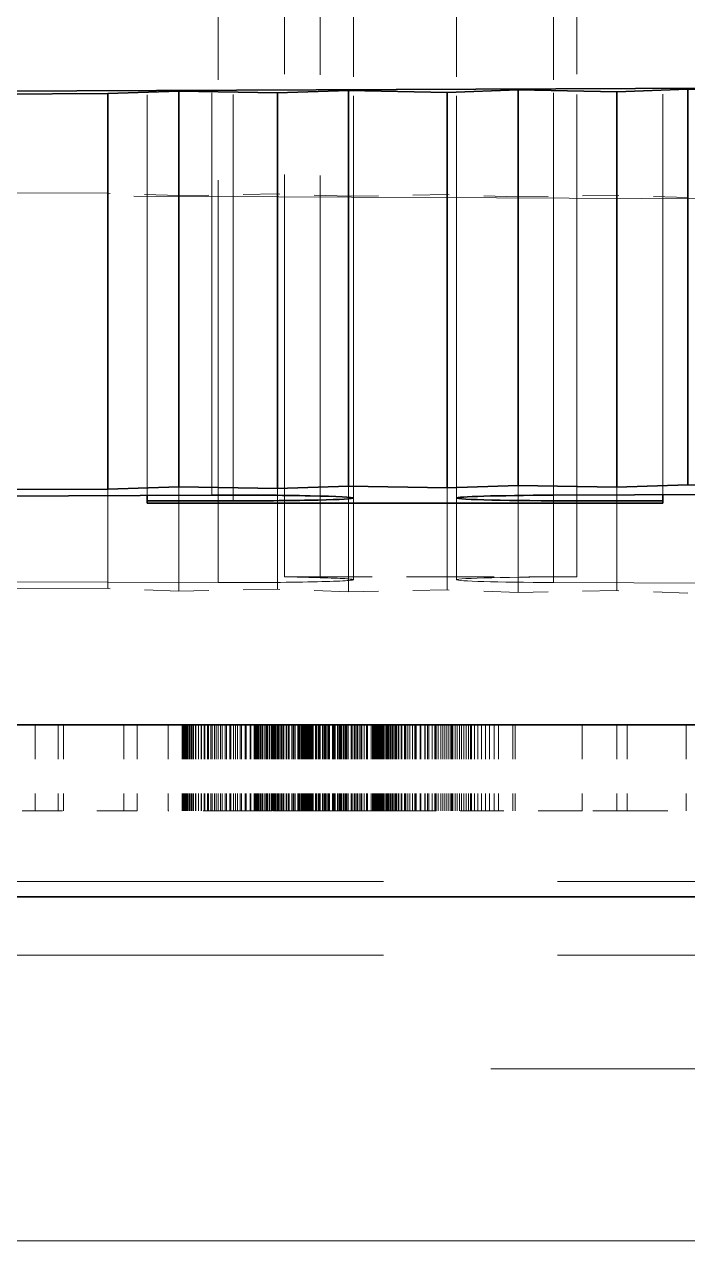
# Model space of a CAD drawing. Extents: x 23 to 587, y 4 to 413.
# Drawn here: x 101.317 to 103.247, y 247.85 to 251.387 of the extents above; entities that cross this region are included whole.
import ezdxf

# ---------------------------------------------------------------- set-up
doc = ezdxf.new("R2010")
doc.units = 0
doc.linetypes.add('DASHED', pattern=[15, 12, -3])
doc.layers.get('0').update_dxf_attribs({"lineweight": 13})

# ---------------------------------------------------------------- blocks, each defined once
blk = doc.blocks.new('BLOCK6915')
at = {"color": 7, "linetype": 'DASHED', "lineweight": 13, "ltscale": 0.19416}
blk.add_line((24, 71.8341), (24, 79.6005), dxfattribs=at)
at = {"color": 7, "linetype": 'DASHED', "lineweight": 13, "ltscale": 0.194945}
for p, q in [((24.3768, 71.8357), (24.3768, 79.6335)), ((25.2, 71.8193), (25.2, 79.6171)), ((25.8, 71.8193), (25.8, 79.6171)), ((26.3634, 71.8356), (26.3634, 79.6334)), ((24.8, 71.3606), (24.8, 79.1584)), ((26.5, 71.3606), (26.5, 79.1584)), ((24.414, 71.3275), (24.414, 79.1253)), ((25.0069, 71.3555), (25.0069, 79.1533)), ((25.2, 71.344), (25.2, 79.1418)), ((25.8, 71.344), (25.8, 79.1418)), ((26.3634, 71.3277), (26.3634, 79.1255))]:
    blk.add_line(p, q, dxfattribs=at)
at = {"color": 7, "linetype": 'DASHED', "lineweight": 13, "ltscale": 0.194113}
blk.add_line((24.5, 71.8359), (24.5, 79.6005), dxfattribs=at)
at = {"color": 7, "linetype": 'DASHED', "lineweight": 13, "ltscale": 0.194105}
blk.add_line((26.5, 71.8363), (26.5, 79.6005), dxfattribs=at)
at = {"color": 7, "linetype": 'DASHED', "lineweight": 13, "ltscale": 0.194046}
blk.add_line((27, 71.8386), (27, 79.6005), dxfattribs=at)
at = {"color": 7, "lineweight": 35, "ltscale": 0.464706}
blk.add_line((10.7635, 74.1305), (29.3516, 74.2118), dxfattribs=at)
at = {"color": 7, "lineweight": 35, "ltscale": 0.256812}
for p, q in [((23.7724, 74.1707), (13.5, 74.1305)), ((13.5, 71.8312), (23.7724, 71.8714))]:
    blk.add_line(p, q, dxfattribs=at)
at = {"color": 7, "lineweight": 35, "ltscale": 0.010311}
for p, q in [((23.7724, 74.1707), (24.1846, 74.1844)), ((24.7592, 74.1746), (25.1714, 74.1882)), ((25.7459, 74.1784), (26.1581, 74.1921)), ((26.7326, 74.1823), (27.1449, 74.1959)), ((23.7724, 71.8714), (24.1846, 71.885)), ((24.7592, 71.8752), (25.1714, 71.8889)), ((25.7459, 71.8791), (26.1581, 71.8927)), ((26.7326, 71.8829), (27.1449, 71.8966))]:
    blk.add_line(p, q, dxfattribs=at)
at = {"color": 7, "lineweight": 35, "ltscale": 0.057484}
for p, q in [((23.7724, 71.8714), (23.7724, 74.1707)), ((24.1846, 71.885), (24.1846, 74.1844)), ((24.7592, 71.8752), (24.7592, 74.1746)), ((25.1714, 71.8889), (25.1714, 74.1882)), ((25.7459, 71.8791), (25.7459, 74.1784)), ((26.1581, 71.8927), (26.1581, 74.1921)), ((26.7326, 71.8829), (26.7326, 74.1823)), ((27.1449, 71.8966), (27.1449, 74.1959))]:
    blk.add_line(p, q, dxfattribs=at)
at = {"color": 7, "lineweight": 35, "ltscale": 0.014365}
for p, q in [((24.1846, 74.1844), (24.7592, 74.1746)), ((25.1714, 74.1882), (25.7459, 74.1784)), ((26.1581, 74.1921), (26.7326, 74.1823)), ((27.1449, 74.1959), (27.7194, 74.1861)), ((24.1846, 71.885), (24.7592, 71.8752)), ((25.1714, 71.8889), (25.7459, 71.8791)), ((26.1581, 71.8927), (26.7326, 71.8829)), ((27.1449, 71.8966), (27.7194, 71.8868))]:
    blk.add_line(p, q, dxfattribs=at)
at = {"color": 7, "linetype": 'DASHED', "lineweight": 13, "ltscale": 0.46999}
blk.add_line((29.563, 73.5494), (10.7636, 73.6315), dxfattribs=at)
at = {"color": 7, "linetype": 'DASHED', "lineweight": 13, "ltscale": 0.256812}
for p, q in [((13.5, 73.6315), (23.7724, 73.5913)), ((23.7724, 71.292), (13.5, 71.3321))]:
    blk.add_line(p, q, dxfattribs=at)
at = {"color": 7, "linetype": 'DASHED', "lineweight": 13, "ltscale": 0.010311}
for p, q in [((24.1846, 73.5777), (23.7724, 73.5913)), ((25.1714, 73.5738), (24.7592, 73.5874)), ((26.1581, 73.5699), (25.7459, 73.5836)), ((27.1449, 73.5661), (26.7326, 73.5797)), ((24.1846, 71.2783), (23.7724, 71.292)), ((25.1714, 71.2744), (24.7592, 71.2881)), ((26.1581, 71.2706), (25.7459, 71.2842)), ((27.1449, 71.2667), (26.7326, 71.2804))]:
    blk.add_line(p, q, dxfattribs=at)
at = {"color": 7, "linetype": 'DASHED', "lineweight": 13, "ltscale": 0.057484}
for p, q in [((23.7724, 71.292), (23.7724, 73.5913)), ((24.1846, 71.2783), (24.1846, 73.5777)), ((24.7592, 71.2881), (24.7592, 73.5874)), ((25.1714, 71.2744), (25.1714, 73.5738)), ((25.7459, 71.2842), (25.7459, 73.5836)), ((26.1581, 71.2706), (26.1581, 73.5699)), ((26.7326, 71.2804), (26.7326, 73.5797))]:
    blk.add_line(p, q, dxfattribs=at)
at = {"color": 7, "linetype": 'DASHED', "lineweight": 13, "ltscale": 0.014365}
for p, q in [((24.7592, 73.5874), (24.1846, 73.5777)), ((25.7459, 73.5836), (25.1714, 73.5738)), ((26.7326, 73.5797), (26.1581, 73.5699)), ((24.7592, 71.2881), (24.1846, 71.2783)), ((25.7459, 71.2842), (25.1714, 71.2744)), ((26.7326, 71.2804), (26.1581, 71.2706))]:
    blk.add_line(p, q, dxfattribs=at)
at = {"color": 7, "lineweight": 35, "ltscale": 0.278094}
blk.add_line((24.3768, 71.8357), (13.2532, 71.7884), dxfattribs=at)
at = {"color": 7, "lineweight": 35, "ltscale": 0.000785252}
blk.add_line((24, 71.8027), (24, 71.8341), dxfattribs=at)
at = {"color": 7, "lineweight": 35, "ltscale": 0.000356486}
for p, q in [((24, 71.7884), (24, 71.8027)), ((27, 71.8027), (27, 71.7884))]:
    blk.add_line(p, q, dxfattribs=at)
at = {"color": 7, "lineweight": 35, "ltscale": 0.0125}
for p, q in [((24, 71.8027), (24.5, 71.8027)), ((26.5, 71.8027), (27, 71.8027))]:
    blk.add_line(p, q, dxfattribs=at)
at = {"color": 7, "lineweight": 13, "ltscale": 0.000831779}
blk.add_line((24.5, 71.8027), (24.5, 71.8359), dxfattribs=at)
at = {"color": 7, "lineweight": 35, "ltscale": 0.135917}
blk.add_line((31.8, 71.8613), (26.3634, 71.8356), dxfattribs=at)
at = {"color": 7, "lineweight": 13, "ltscale": 0.000839928}
blk.add_line((26.5, 71.8027), (26.5, 71.8363), dxfattribs=at)
at = {"color": 7, "lineweight": 35, "ltscale": 0.000899038}
blk.add_line((27, 71.8027), (27, 71.8386), dxfattribs=at)
at = {"color": 7, "lineweight": 35, "ltscale": 0.075}
blk.add_line((27, 71.7884), (24, 71.7884), dxfattribs=at)
at = {"color": 7, "linetype": 'DASHED', "lineweight": 13, "ltscale": 0.281668}
blk.add_line((13.1474, 71.3606), (24.414, 71.3275), dxfattribs=at)
at = {"color": 7, "linetype": 'DASHED', "lineweight": 13, "ltscale": 0.005174}
blk.add_line((25.0069, 71.3555), (24.8, 71.3606), dxfattribs=at)
at = {"color": 7, "linetype": 'DASHED', "lineweight": 13, "ltscale": 0.0425}
blk.add_line((24.8, 71.3606), (26.5, 71.3606), dxfattribs=at)
at = {"color": 7, "linetype": 'DASHED', "lineweight": 13, "ltscale": 0.340919}
blk.add_line((40, 71.2632), (26.3634, 71.3277), dxfattribs=at)
at = {"color": 7, "lineweight": 35}
for p, q in [((63, 70.5), (17, 70.5)), ((68, 69.5), (-68, 69.5)), ((63, 69.5), (17, 69.5))]:
    blk.add_line(p, q, dxfattribs=at)
at = {"color": 7, "linetype": 'DASHED', "lineweight": 13, "ltscale": 0.0125}
for p, q in [((23.3482, 70.5), (23.3482, 70)), ((23.482, 70.5), (23.482, 70)), ((23.5132, 70.5), (23.5132, 70)), ((23.8654, 70.5), (23.8654, 70)), ((23.9416, 70.5), (23.9416, 70)), ((24.1231, 70.5), (24.1231, 70)), ((24.2051, 70.5), (24.2051, 70)), ((24.2057, 70.5), (24.2057, 70)), ((24.2057, 70.5), (24.2057, 70)), ((24.2075, 70.5), (24.2075, 70)), ((24.2077, 70.5), (24.2077, 70)), ((24.2106, 70.5), (24.2106, 70)), ((24.211, 70.5), (24.211, 70)), ((24.2149, 70.5), (24.2149, 70)), ((24.2155, 70.5), (24.2155, 70)), ((24.2204, 70.5), (24.2204, 70)), ((24.2214, 70.5), (24.2214, 70)), ((24.2272, 70.5), (24.2272, 70)), ((24.2287, 70.5), (24.2287, 70)), ((24.2352, 70.5), (24.2352, 70)), ((24.2372, 70.5), (24.2372, 70)), ((24.2444, 70.5), (24.2444, 70)), ((24.247, 70.5), (24.247, 70)), ((24.2548, 70.5), (24.2548, 70)), ((24.2581, 70.5), (24.2581, 70)), ((24.2665, 70.5), (24.2665, 70)), ((24.2706, 70.5), (24.2706, 70)), ((24.2821, 70.5), (24.2821, 70)), ((24.2843, 70.5), (24.2843, 70)), ((24.299, 70.5), (24.299, 70)), ((24.2991, 70.5), (24.2991, 70)), ((24.3152, 70.5), (24.3152, 70)), ((24.3173, 70.5), (24.3173, 70)), ((24.3326, 70.5), (24.3326, 70)), ((24.3367, 70.5), (24.3367, 70)), ((24.351, 70.5), (24.351, 70)), ((24.3575, 70.5), (24.3575, 70)), ((24.3707, 70.5), (24.3707, 70)), ((24.3796, 70.5), (24.3796, 70)), ((24.3916, 70.5), (24.3916, 70)), ((24.4029, 70.5), (24.4029, 70)), ((24.4137, 70.5), (24.4137, 70)), ((24.4276, 70.5), (24.4276, 70)), ((24.437, 70.5), (24.437, 70)), ((24.4535, 70.5), (24.4535, 70)), ((24.4615, 70.5), (24.4615, 70)), ((24.4807, 70.5), (24.4807, 70)), ((24.4872, 70.5), (24.4872, 70)), ((24.5024, 70.5), (24.5024, 70)), ((24.5138, 70.5), (24.5138, 70)), ((24.5256, 70.5), (24.5256, 70)), ((24.5269, 70.5), (24.5269, 70)), ((24.5414, 70.5), (24.5414, 70)), ((24.5503, 70.5), (24.5503, 70)), ((24.57, 70.5), (24.57, 70)), ((24.5765, 70.5), (24.5765, 70)), ((24.5997, 70.5), (24.5997, 70)), ((24.6041, 70.5), (24.6041, 70)), ((24.6225, 70.5), (24.6225, 70)), ((24.6229, 70.5), (24.6229, 70)), ((24.6229, 70.5), (24.6229, 70)), ((24.6242, 70.5), (24.6242, 70)), ((24.6242, 70.5), (24.6242, 70)), ((24.6262, 70.5), (24.6262, 70)), ((24.6262, 70.5), (24.6262, 70)), ((24.6291, 70.5), (24.6291, 70)), ((24.6291, 70.5), (24.6291, 70)), ((24.6303, 70.5), (24.6303, 70)), ((24.6328, 70.5), (24.6328, 70)), ((24.6328, 70.5), (24.6328, 70)), ((24.6332, 70.5), (24.6332, 70)), ((24.6373, 70.5), (24.6373, 70)), ((24.6373, 70.5), (24.6373, 70)), ((24.6426, 70.5), (24.6426, 70)), ((24.6426, 70.5), (24.6426, 70)), ((24.6487, 70.5), (24.6487, 70)), ((24.6487, 70.5), (24.6487, 70)), ((24.6557, 70.5), (24.6557, 70)), ((24.6557, 70.5), (24.6557, 70)), ((24.662, 70.5), (24.662, 70)), ((24.6635, 70.5), (24.6635, 70)), ((24.6635, 70.5), (24.6635, 70)), ((24.6638, 70.5), (24.6638, 70)), ((24.6719, 70.5), (24.6719, 70)), ((24.672, 70.5), (24.672, 70)), ((24.6808, 70.5), (24.6808, 70)), ((24.6811, 70.5), (24.6811, 70)), ((24.6902, 70.5), (24.6902, 70)), ((24.691, 70.5), (24.691, 70)), ((24.6947, 70.5), (24.6947, 70)), ((24.6959, 70.5), (24.6959, 70)), ((24.7, 70.5), (24.7, 70)), ((24.7014, 70.5), (24.7014, 70)), ((24.7104, 70.5), (24.7104, 70)), ((24.7126, 70.5), (24.7126, 70)), ((24.7212, 70.5), (24.7212, 70)), ((24.7244, 70.5), (24.7244, 70)), ((24.7284, 70.5), (24.7284, 70)), ((24.7294, 70.5), (24.7294, 70)), ((24.7325, 70.5), (24.7325, 70)), ((24.7329, 70.5), (24.7329, 70)), ((24.7368, 70.5), (24.7368, 70)), ((24.7442, 70.5), (24.7442, 70)), ((24.7499, 70.5), (24.7499, 70)), ((24.7565, 70.5), (24.7565, 70)), ((24.763, 70.5), (24.763, 70)), ((24.7637, 70.5), (24.7637, 70)), ((24.7644, 70.5), (24.7644, 70)), ((24.7692, 70.5), (24.7692, 70)), ((24.7781, 70.5), (24.7781, 70)), ((24.7825, 70.5), (24.7825, 70)), ((24.7904, 70.5), (24.7904, 70)), ((24.7921, 70.5), (24.7921, 70)), ((24.7932, 70.5), (24.7932, 70)), ((24.7964, 70.5), (24.7964, 70)), ((24.8091, 70.5), (24.8091, 70)), ((24.8111, 70.5), (24.8111, 70)), ((24.8202, 70.5), (24.8202, 70)), ((24.8215, 70.5), (24.8215, 70)), ((24.8258, 70.5), (24.8258, 70)), ((24.8264, 70.5), (24.8264, 70)), ((24.8423, 70.5), (24.8423, 70)), ((24.8433, 70.5), (24.8433, 70)), ((24.8523, 70.5), (24.8523, 70)), ((24.8527, 70.5), (24.8527, 70)), ((24.859, 70.5), (24.859, 70)), ((24.8616, 70.5), (24.8616, 70)), ((24.8763, 70.5), (24.8763, 70)), ((24.8807, 70.5), (24.8807, 70)), ((24.8858, 70.5), (24.8858, 70)), ((24.8868, 70.5), (24.8868, 70)), ((24.8943, 70.5), (24.8943, 70)), ((24.8952, 70.5), (24.8952, 70)), ((24.8961, 70.5), (24.8961, 70)), ((24.8966, 70.5), (24.8966, 70)), ((24.8987, 70.5), (24.8987, 70)), ((24.9005, 70.5), (24.9005, 70)), ((24.9006, 70.5), (24.9006, 70)), ((24.9031, 70.5), (24.9031, 70)), ((24.9072, 70.5), (24.9072, 70)), ((24.9092, 70.5), (24.9092, 70)), ((24.9129, 70.5), (24.9129, 70)), ((24.9164, 70.5), (24.9164, 70)), ((24.9171, 70.5), (24.9171, 70)), ((24.9206, 70.5), (24.9206, 70)), ((24.9213, 70.5), (24.9213, 70)), ((24.9237, 70.5), (24.9237, 70)), ((24.9267, 70.5), (24.9267, 70)), ((24.9283, 70.5), (24.9283, 70)), ((24.9322, 70.5), (24.9322, 70)), ((24.938, 70.5), (24.938, 70)), ((24.9427, 70.5), (24.9427, 70)), ((24.9429, 70.5), (24.9429, 70)), ((24.9482, 70.5), (24.9482, 70)), ((24.9511, 70.5), (24.9511, 70)), ((24.9573, 70.5), (24.9573, 70)), ((24.9601, 70.5), (24.9601, 70)), ((24.9629, 70.5), (24.9629, 70)), ((24.965, 70.5), (24.965, 70)), ((24.966, 70.5), (24.966, 70)), ((24.966, 70.5), (24.966, 70)), ((24.9799, 70.5), (24.9799, 70)), ((24.9826, 70.5), (24.9826, 70)), ((24.9835, 70.5), (24.9835, 70)), ((24.9857, 70.5), (24.9857, 70)), ((24.9957, 70.5), (24.9957, 70)), ((25.0006, 70.5), (25.0006, 70)), ((25.0024, 70.5), (25.0024, 70)), ((25.0046, 70.5), (25.0046, 70)), ((25.0053, 70.5), (25.0053, 70)), ((25.0054, 70.5), (25.0054, 70)), ((25.0073, 70.5), (25.0073, 70)), ((25.0198, 70.5), (25.0198, 70)), ((25.0276, 70.5), (25.0276, 70)), ((25.0303, 70.5), (25.0303, 70)), ((25.0308, 70.5), (25.0308, 70)), ((25.0326, 70.5), (25.0326, 70)), ((25.036, 70.5), (25.036, 70)), ((25.0402, 70.5), (25.0402, 70)), ((25.0486, 70.5), (25.0486, 70)), ((25.0553, 70.5), (25.0553, 70)), ((25.0562, 70.5), (25.0562, 70)), ((25.0585, 70.5), (25.0585, 70)), ((25.0586, 70.5), (25.0586, 70)), ((25.0617, 70.5), (25.0617, 70)), ((25.078, 70.5), (25.078, 70)), ((25.0833, 70.5), (25.0833, 70)), ((25.0834, 70.5), (25.0834, 70)), ((25.0844, 70.5), (25.0844, 70)), ((25.0857, 70.5), (25.0857, 70)), ((25.0901, 70.5), (25.0901, 70)), ((25.0949, 70.5), (25.0949, 70)), ((25.1069, 70.5), (25.1069, 70)), ((25.1082, 70.5), (25.1082, 70)), ((25.1125, 70.5), (25.1125, 70)), ((25.1188, 70.5), (25.1188, 70)), ((25.1219, 70.5), (25.1219, 70)), ((25.1249, 70.5), (25.1249, 70)), ((25.1293, 70.5), (25.1293, 70)), ((25.1332, 70.5), (25.1332, 70)), ((25.1435, 70.5), (25.1435, 70)), ((25.1505, 70.5), (25.1505, 70)), ((25.1544, 70.5), (25.1544, 70)), ((25.1594, 70.5), (25.1594, 70)), ((25.1629, 70.5), (25.1629, 70)), ((25.1705, 70.5), (25.1705, 70)), ((25.1867, 70.5), (25.1867, 70)), ((25.1893, 70.5), (25.1893, 70)), ((25.1926, 70.5), (25.1926, 70)), ((25.2042, 70.5), (25.2042, 70)), ((25.207, 70.5), (25.207, 70)), ((25.2152, 70.5), (25.2152, 70)), ((25.2158, 70.5), (25.2158, 70)), ((25.2245, 70.5), (25.2245, 70)), ((25.2335, 70.5), (25.2335, 70)), ((25.2429, 70.5), (25.2429, 70)), ((25.246, 70.5), (25.246, 70)), ((25.2487, 70.5), (25.2487, 70)), ((25.2623, 70.5), (25.2623, 70)), ((25.277, 70.5), (25.277, 70)), ((25.2803, 70.5), (25.2803, 70)), ((25.2825, 70.5), (25.2825, 70)), ((25.3037, 70.5), (25.3037, 70)), ((25.3113, 70.5), (25.3113, 70)), ((25.3118, 70.5), (25.3118, 70)), ((25.3119, 70.5), (25.3119, 70)), ((25.313, 70.5), (25.313, 70)), ((25.3135, 70.5), (25.3135, 70)), ((25.315, 70.5), (25.315, 70)), ((25.3162, 70.5), (25.3162, 70)), ((25.3179, 70.5), (25.3179, 70)), ((25.3181, 70.5), (25.3181, 70)), ((25.32, 70.5), (25.32, 70)), ((25.3216, 70.5), (25.3216, 70)), ((25.3231, 70.5), (25.3231, 70)), ((25.3248, 70.5), (25.3248, 70)), ((25.3257, 70.5), (25.3257, 70)), ((25.3261, 70.5), (25.3261, 70)), ((25.3307, 70.5), (25.3307, 70)), ((25.3314, 70.5), (25.3314, 70)), ((25.3375, 70.5), (25.3375, 70)), ((25.3377, 70.5), (25.3377, 70)), ((25.3445, 70.5), (25.3445, 70)), ((25.3458, 70.5), (25.3458, 70)), ((25.3487, 70.5), (25.3487, 70)), ((25.3523, 70.5), (25.3523, 70)), ((25.355, 70.5), (25.355, 70)), ((25.3594, 70.5), (25.3594, 70)), ((25.3608, 70.5), (25.3608, 70)), ((25.3652, 70.5), (25.3652, 70)), ((25.3699, 70.5), (25.3699, 70)), ((25.3719, 70.5), (25.3719, 70)), ((25.3727, 70.5), (25.3727, 70)), ((25.3765, 70.5), (25.3765, 70)), ((25.3797, 70.5), (25.3797, 70)), ((25.3886, 70.5), (25.3886, 70)), ((25.39, 70.5), (25.39, 70)), ((25.3975, 70.5), (25.3975, 70)), ((25.401, 70.5), (25.401, 70)), ((25.4016, 70.5), (25.4016, 70)), ((25.4043, 70.5), (25.4043, 70)), ((25.4127, 70.5), (25.4127, 70)), ((25.4154, 70.5), (25.4154, 70)), ((25.4232, 70.5), (25.4232, 70)), ((25.4249, 70.5), (25.4249, 70)), ((25.4302, 70.5), (25.4302, 70)), ((25.4378, 70.5), (25.4378, 70)), ((25.4458, 70.5), (25.4458, 70)), ((25.4514, 70.5), (25.4514, 70)), ((25.4526, 70.5), (25.4526, 70)), ((25.4624, 70.5), (25.4624, 70)), ((25.4655, 70.5), (25.4655, 70)), ((25.4779, 70.5), (25.4779, 70)), ((25.4798, 70.5), (25.4798, 70)), ((25.4821, 70.5), (25.4821, 70)), ((25.4981, 70.5), (25.4981, 70)), ((25.5032, 70.5), (25.5032, 70)), ((25.5045, 70.5), (25.5045, 70)), ((25.5174, 70.5), (25.5174, 70)), ((25.5285, 70.5), (25.5285, 70)), ((25.5291, 70.5), (25.5291, 70)), ((25.5448, 70.5), (25.5448, 70)), ((25.5583, 70.5), (25.5583, 70)), ((25.5598, 70.5), (25.5598, 70)), ((25.5645, 70.5), (25.5645, 70)), ((25.5881, 70.5), (25.5881, 70)), ((25.5924, 70.5), (25.5924, 70)), ((25.6165, 70.5), (25.6165, 70)), ((25.6187, 70.5), (25.6187, 70)), ((25.6308, 70.5), (25.6308, 70)), ((25.6388, 70.5), (25.6388, 70)), ((25.6591, 70.5), (25.6591, 70)), ((25.6737, 70.5), (25.6737, 70)), ((25.6774, 70.5), (25.6774, 70)), ((25.681, 70.5), (25.681, 70)), ((25.6938, 70.5), (25.6938, 70)), ((25.7082, 70.5), (25.7082, 70)), ((25.7206, 70.5), (25.7206, 70)), ((25.7209, 70.5), (25.7209, 70)), ((25.7321, 70.5), (25.7321, 70)), ((25.7438, 70.5), (25.7438, 70)), ((25.7556, 70.5), (25.7556, 70)), ((25.7675, 70.5), (25.7675, 70)), ((25.7725, 70.5), (25.7725, 70)), ((25.7796, 70.5), (25.7796, 70)), ((25.7918, 70.5), (25.7918, 70)), ((25.8042, 70.5), (25.8042, 70)), ((25.8167, 70.5), (25.8167, 70)), ((25.8293, 70.5), (25.8293, 70)), ((25.842, 70.5), (25.842, 70)), ((25.8556, 70.5), (25.8556, 70)), ((25.8707, 70.5), (25.8707, 70)), ((25.8817, 70.5), (25.8817, 70)), ((25.8873, 70.5), (25.8873, 70)), ((25.9053, 70.5), (25.9053, 70)), ((25.9249, 70.5), (25.9249, 70)), ((25.946, 70.5), (25.946, 70)), ((25.9686, 70.5), (25.9686, 70)), ((25.9926, 70.5), (25.9926, 70)), ((26.0182, 70.5), (26.0182, 70)), ((26.0453, 70.5), (26.0453, 70)), ((26.1272, 70.5), (26.1272, 70)), ((26.1409, 70.5), (26.1409, 70)), ((26.531, 70.5), (26.531, 70)), ((26.733, 70.5), (26.733, 70)), ((26.7929, 70.5), (26.7929, 70)), ((27.1369, 70.5), (27.1369, 70))]:
    blk.add_line(p, q, dxfattribs=at)
at = {"color": 7, "lineweight": 35, "ltscale": 3.09e-05}
blk.add_line((24.6242, 70.5), (24.6229, 70.5), dxfattribs=at)
at = {"color": 7, "lineweight": 35, "ltscale": 5.1125e-05}
blk.add_line((24.6262, 70.5), (24.6242, 70.5), dxfattribs=at)
at = {"color": 7, "lineweight": 35, "ltscale": 7.1725e-05}
blk.add_line((24.6291, 70.5), (24.6262, 70.5), dxfattribs=at)
at = {"color": 7, "lineweight": 35, "ltscale": 9.1925e-05}
blk.add_line((24.6328, 70.5), (24.6291, 70.5), dxfattribs=at)
at = {"color": 7, "lineweight": 35, "ltscale": 0.000112525}
blk.add_line((24.6373, 70.5), (24.6328, 70.5), dxfattribs=at)
at = {"color": 7, "lineweight": 35, "ltscale": 0.00013315}
blk.add_line((24.6426, 70.5), (24.6373, 70.5), dxfattribs=at)
at = {"color": 7, "lineweight": 35, "ltscale": 0.00015335}
blk.add_line((24.6487, 70.5), (24.6426, 70.5), dxfattribs=at)
at = {"color": 7, "lineweight": 35, "ltscale": 0.00017395}
blk.add_line((24.6557, 70.5), (24.6487, 70.5), dxfattribs=at)
at = {"color": 7, "lineweight": 35, "ltscale": 0.00019455}
blk.add_line((24.6635, 70.5), (24.6557, 70.5), dxfattribs=at)
at = {"color": 7, "lineweight": 35, "ltscale": 0.00021285}
blk.add_line((24.672, 70.5), (24.6635, 70.5), dxfattribs=at)
at = {"color": 7, "lineweight": 35, "ltscale": 0.000228875}
for p, q in [((24.6811, 70.5), (24.672, 70.5)), ((25.355, 70.5), (25.3458, 70.5))]:
    blk.add_line(p, q, dxfattribs=at)
at = {"color": 7, "lineweight": 35, "ltscale": 0.000245675}
blk.add_line((24.691, 70.5), (24.6811, 70.5), dxfattribs=at)
at = {"color": 7, "lineweight": 35, "ltscale": 0.000262075}
blk.add_line((24.7014, 70.5), (24.691, 70.5), dxfattribs=at)
at = {"color": 7, "lineweight": 35, "ltscale": 0.0002781}
blk.add_line((24.7126, 70.5), (24.7014, 70.5), dxfattribs=at)
at = {"color": 7, "lineweight": 35, "ltscale": 0.000294875}
blk.add_line((24.7244, 70.5), (24.7126, 70.5), dxfattribs=at)
at = {"color": 7, "lineweight": 35, "ltscale": 0.0003109}
blk.add_line((24.7368, 70.5), (24.7244, 70.5), dxfattribs=at)
at = {"color": 7, "lineweight": 35, "ltscale": 0.0003273}
blk.add_line((24.7499, 70.5), (24.7368, 70.5), dxfattribs=at)
at = {"color": 7, "lineweight": 35, "ltscale": 0.000344075}
blk.add_line((24.7637, 70.5), (24.7499, 70.5), dxfattribs=at)
at = {"color": 7, "lineweight": 35, "ltscale": 0.0003601}
blk.add_line((24.7781, 70.5), (24.7637, 70.5), dxfattribs=at)
at = {"color": 7, "lineweight": 35, "ltscale": 0.00037805}
blk.add_line((24.7932, 70.5), (24.7781, 70.5), dxfattribs=at)
at = {"color": 7, "lineweight": 35, "ltscale": 0.00039825}
blk.add_line((24.8091, 70.5), (24.7932, 70.5), dxfattribs=at)
at = {"color": 7, "lineweight": 35, "ltscale": 0.0004177}
blk.add_line((24.8258, 70.5), (24.8091, 70.5), dxfattribs=at)
at = {"color": 7, "lineweight": 35, "ltscale": 0.00043755}
blk.add_line((24.8433, 70.5), (24.8258, 70.5), dxfattribs=at)
at = {"color": 7, "lineweight": 35, "ltscale": 0.000457375}
blk.add_line((24.8616, 70.5), (24.8433, 70.5), dxfattribs=at)
at = {"color": 7, "lineweight": 35, "ltscale": 0.000477225}
blk.add_line((24.8807, 70.5), (24.8616, 70.5), dxfattribs=at)
at = {"color": 7, "lineweight": 35, "ltscale": 0.00049705}
blk.add_line((24.9006, 70.5), (24.8807, 70.5), dxfattribs=at)
at = {"color": 7, "lineweight": 35, "ltscale": 0.000516525}
blk.add_line((24.9213, 70.5), (24.9006, 70.5), dxfattribs=at)
at = {"color": 7, "lineweight": 35, "ltscale": 0.00053635}
blk.add_line((24.9427, 70.5), (24.9213, 70.5), dxfattribs=at)
at = {"color": 7, "lineweight": 35, "ltscale": 0.00055655}
blk.add_line((24.965, 70.5), (24.9427, 70.5), dxfattribs=at)
at = {"color": 7, "lineweight": 35, "ltscale": 0.0004635}
blk.add_line((24.9835, 70.5), (24.965, 70.5), dxfattribs=at)
at = {"color": 7, "lineweight": 35, "ltscale": 0.000544725}
blk.add_line((25.0053, 70.5), (24.9835, 70.5), dxfattribs=at)
at = {"color": 7, "lineweight": 35, "ltscale": 0.000625625}
blk.add_line((25.0303, 70.5), (25.0053, 70.5), dxfattribs=at)
at = {"color": 7, "lineweight": 35, "ltscale": 0.000707225}
blk.add_line((25.0586, 70.5), (25.0303, 70.5), dxfattribs=at)
at = {"color": 7, "lineweight": 35, "ltscale": 0.000788125}
blk.add_line((25.0901, 70.5), (25.0586, 70.5), dxfattribs=at)
at = {"color": 7, "lineweight": 35, "ltscale": 0.000869375}
blk.add_line((25.1249, 70.5), (25.0901, 70.5), dxfattribs=at)
at = {"color": 7, "lineweight": 35, "ltscale": 0.000950625}
blk.add_line((25.1629, 70.5), (25.1249, 70.5), dxfattribs=at)
at = {"color": 7, "lineweight": 35, "ltscale": 0.001031}
blk.add_line((25.2042, 70.5), (25.1629, 70.5), dxfattribs=at)
at = {"color": 7, "lineweight": 35, "ltscale": 0.001113}
blk.add_line((25.2487, 70.5), (25.2042, 70.5), dxfattribs=at)
at = {"color": 7, "lineweight": 35, "ltscale": 0.001194}
blk.add_line((25.2965, 70.5), (25.2487, 70.5), dxfattribs=at)
at = {"color": 7, "lineweight": 35, "ltscale": 0.000371595}
blk.add_line((25.3113, 70.5), (25.2965, 70.5), dxfattribs=at)
at = {"color": 7, "lineweight": 35, "ltscale": 4.0425e-05}
blk.add_line((25.3135, 70.5), (25.3119, 70.5), dxfattribs=at)
at = {"color": 7, "lineweight": 35, "ltscale": 6.7525e-05}
blk.add_line((25.3162, 70.5), (25.3135, 70.5), dxfattribs=at)
at = {"color": 7, "lineweight": 35, "ltscale": 9.4225e-05}
blk.add_line((25.32, 70.5), (25.3162, 70.5), dxfattribs=at)
at = {"color": 7, "lineweight": 35, "ltscale": 0.0001213}
blk.add_line((25.3248, 70.5), (25.32, 70.5), dxfattribs=at)
at = {"color": 7, "lineweight": 35, "ltscale": 0.000148025}
blk.add_line((25.3307, 70.5), (25.3248, 70.5), dxfattribs=at)
at = {"color": 7, "lineweight": 35, "ltscale": 0.000175075}
blk.add_line((25.3377, 70.5), (25.3307, 70.5), dxfattribs=at)
at = {"color": 7, "lineweight": 35, "ltscale": 0.0002022}
blk.add_line((25.3458, 70.5), (25.3377, 70.5), dxfattribs=at)
at = {"color": 7, "lineweight": 35, "ltscale": 0.00025595}
blk.add_line((25.3652, 70.5), (25.355, 70.5), dxfattribs=at)
at = {"color": 7, "lineweight": 35, "ltscale": 0.000280775}
blk.add_line((25.3765, 70.5), (25.3652, 70.5), dxfattribs=at)
at = {"color": 7, "lineweight": 35, "ltscale": 0.0003025}
blk.add_line((25.3886, 70.5), (25.3765, 70.5), dxfattribs=at)
at = {"color": 7, "lineweight": 35, "ltscale": 0.000325025}
blk.add_line((25.4016, 70.5), (25.3886, 70.5), dxfattribs=at)
at = {"color": 7, "lineweight": 35, "ltscale": 0.000347125}
blk.add_line((25.4154, 70.5), (25.4016, 70.5), dxfattribs=at)
at = {"color": 7, "lineweight": 35, "ltscale": 0.000368875}
blk.add_line((25.4302, 70.5), (25.4154, 70.5), dxfattribs=at)
at = {"color": 7, "lineweight": 35, "ltscale": 0.0003914}
blk.add_line((25.4458, 70.5), (25.4302, 70.5), dxfattribs=at)
at = {"color": 7, "lineweight": 35, "ltscale": 0.0004135}
blk.add_line((25.4624, 70.5), (25.4458, 70.5), dxfattribs=at)
at = {"color": 7, "lineweight": 35, "ltscale": 0.000436025}
blk.add_line((25.4798, 70.5), (25.4624, 70.5), dxfattribs=at)
at = {"color": 7, "lineweight": 35, "ltscale": 0.000457775}
blk.add_line((25.4981, 70.5), (25.4798, 70.5), dxfattribs=at)
at = {"color": 7, "lineweight": 35, "ltscale": 0.000480275}
blk.add_line((25.5174, 70.5), (25.4981, 70.5), dxfattribs=at)
at = {"color": 7, "lineweight": 35, "ltscale": 0.000294475}
blk.add_line((25.5291, 70.5), (25.5174, 70.5), dxfattribs=at)
at = {"color": 7, "lineweight": 35, "ltscale": 0.000392925}
blk.add_line((25.5448, 70.5), (25.5291, 70.5), dxfattribs=at)
at = {"color": 7, "lineweight": 35, "ltscale": 0.000491325}
blk.add_line((25.5645, 70.5), (25.5448, 70.5), dxfattribs=at)
at = {"color": 7, "lineweight": 35, "ltscale": 0.000589}
blk.add_line((25.5881, 70.5), (25.5645, 70.5), dxfattribs=at)
at = {"color": 7, "lineweight": 35, "ltscale": 0.000687775}
blk.add_line((25.6156, 70.5), (25.5881, 70.5), dxfattribs=at)
at = {"color": 7, "lineweight": 35, "ltscale": 0.00078585}
blk.add_line((25.647, 70.5), (25.6156, 70.5), dxfattribs=at)
at = {"color": 7, "lineweight": 35, "ltscale": 0.00088385}
blk.add_line((25.6824, 70.5), (25.647, 70.5), dxfattribs=at)
at = {"color": 7, "lineweight": 35, "ltscale": 0.0009823}
blk.add_line((25.7217, 70.5), (25.6824, 70.5), dxfattribs=at)
at = {"color": 7, "lineweight": 35, "ltscale": 0.001081}
blk.add_line((25.7649, 70.5), (25.7217, 70.5), dxfattribs=at)
at = {"color": 7, "lineweight": 35, "ltscale": 0.001179}
blk.add_line((25.812, 70.5), (25.7649, 70.5), dxfattribs=at)
at = {"color": 7, "lineweight": 35, "ltscale": 0.007879}
blk.add_line((26.1272, 70.5), (25.812, 70.5), dxfattribs=at)
at = {"color": 7, "linetype": 'DASHED', "lineweight": 13, "ltscale": 0.019475}
blk.add_line((23.9416, 70), (23.1626, 70), dxfattribs=at)
at = {"color": 7, "linetype": 'DASHED', "lineweight": 13, "ltscale": 0.010095}
blk.add_line((24.5269, 70), (24.1231, 70), dxfattribs=at)
at = {"color": 7, "linetype": 'DASHED', "lineweight": 13, "ltscale": 0.000362723}
blk.add_line((24.5414, 70), (24.5269, 70), dxfattribs=at)
at = {"color": 7, "linetype": 'DASHED', "lineweight": 13, "ltscale": 0.000716025}
blk.add_line((24.57, 70), (24.5414, 70), dxfattribs=at)
at = {"color": 7, "linetype": 'DASHED', "lineweight": 13, "ltscale": 0.0007412}
blk.add_line((24.5997, 70), (24.57, 70), dxfattribs=at)
at = {"color": 7, "linetype": 'DASHED', "lineweight": 13, "ltscale": 0.000766375}
blk.add_line((24.6303, 70), (24.5997, 70), dxfattribs=at)
at = {"color": 7, "linetype": 'DASHED', "lineweight": 13, "ltscale": 0.00079155}
blk.add_line((24.662, 70), (24.6303, 70), dxfattribs=at)
at = {"color": 7, "linetype": 'DASHED', "lineweight": 13, "ltscale": 0.000816725}
blk.add_line((24.6947, 70), (24.662, 70), dxfattribs=at)
at = {"color": 7, "linetype": 'DASHED', "lineweight": 13, "ltscale": 0.000842275}
blk.add_line((24.7284, 70), (24.6947, 70), dxfattribs=at)
at = {"color": 7, "linetype": 'DASHED', "lineweight": 13, "ltscale": 0.004255}
blk.add_line((24.9031, 70), (24.7329, 70), dxfattribs=at)
at = {"color": 7, "linetype": 'DASHED', "lineweight": 13, "ltscale": 6.5225e-05}
blk.add_line((24.8987, 70), (24.8961, 70), dxfattribs=at)
at = {"color": 7, "linetype": 'DASHED', "lineweight": 13, "ltscale": 0.0001091}
blk.add_line((24.9031, 70), (24.8987, 70), dxfattribs=at)
at = {"color": 7, "linetype": 'DASHED', "lineweight": 13, "ltscale": 0.000152975}
blk.add_line((24.9092, 70), (24.9031, 70), dxfattribs=at)
at = {"color": 7, "linetype": 'DASHED', "lineweight": 13, "ltscale": 0.00019645}
blk.add_line((24.9171, 70), (24.9092, 70), dxfattribs=at)
at = {"color": 7, "linetype": 'DASHED', "lineweight": 13, "ltscale": 0.00023995}
blk.add_line((24.9267, 70), (24.9171, 70), dxfattribs=at)
at = {"color": 7, "linetype": 'DASHED', "lineweight": 13, "ltscale": 0.0002838}
blk.add_line((24.938, 70), (24.9267, 70), dxfattribs=at)
at = {"color": 7, "linetype": 'DASHED', "lineweight": 13, "ltscale": 0.000327675}
blk.add_line((24.9511, 70), (24.938, 70), dxfattribs=at)
at = {"color": 7, "linetype": 'DASHED', "lineweight": 13, "ltscale": 0.0003708}
blk.add_line((24.966, 70), (24.9511, 70), dxfattribs=at)
at = {"color": 7, "linetype": 'DASHED', "lineweight": 13, "ltscale": 0.00041505}
blk.add_line((24.9826, 70), (24.966, 70), dxfattribs=at)
at = {"color": 7, "linetype": 'DASHED', "lineweight": 13, "ltscale": 0.000450875}
blk.add_line((25.0006, 70), (24.9826, 70), dxfattribs=at)
at = {"color": 7, "linetype": 'DASHED', "lineweight": 13, "ltscale": 0.0004799}
blk.add_line((25.0198, 70), (25.0006, 70), dxfattribs=at)
at = {"color": 7, "linetype": 'DASHED', "lineweight": 13, "ltscale": 0.00050925}
blk.add_line((25.0402, 70), (25.0198, 70), dxfattribs=at)
at = {"color": 7, "linetype": 'DASHED', "lineweight": 13, "ltscale": 0.000537875}
blk.add_line((25.0617, 70), (25.0402, 70), dxfattribs=at)
at = {"color": 7, "linetype": 'DASHED', "lineweight": 13, "ltscale": 0.00056725}
blk.add_line((25.0844, 70), (25.0617, 70), dxfattribs=at)
at = {"color": 7, "linetype": 'DASHED', "lineweight": 13, "ltscale": 0.00059585}
blk.add_line((25.1082, 70), (25.0844, 70), dxfattribs=at)
at = {"color": 7, "linetype": 'DASHED', "lineweight": 13, "ltscale": 0.00062485}
blk.add_line((25.1332, 70), (25.1082, 70), dxfattribs=at)
at = {"color": 7, "linetype": 'DASHED', "lineweight": 13, "ltscale": 0.000654225}
blk.add_line((25.1594, 70), (25.1332, 70), dxfattribs=at)
at = {"color": 7, "linetype": 'DASHED', "lineweight": 13, "ltscale": 0.000682825}
blk.add_line((25.1867, 70), (25.1594, 70), dxfattribs=at)
at = {"color": 7, "linetype": 'DASHED', "lineweight": 13, "ltscale": 0.000712225}
blk.add_line((25.2152, 70), (25.1867, 70), dxfattribs=at)
at = {"color": 7, "linetype": 'DASHED', "lineweight": 13, "ltscale": 0.000770175}
blk.add_line((25.246, 70), (25.2152, 70), dxfattribs=at)
at = {"color": 7, "linetype": 'DASHED', "lineweight": 13, "ltscale": 0.000857925}
blk.add_line((25.2803, 70), (25.246, 70), dxfattribs=at)
at = {"color": 7, "linetype": 'DASHED', "lineweight": 13, "ltscale": 0.000945675}
blk.add_line((25.3181, 70), (25.2803, 70), dxfattribs=at)
at = {"color": 7, "linetype": 'DASHED', "lineweight": 13, "ltscale": 0.001033}
blk.add_line((25.3594, 70), (25.3181, 70), dxfattribs=at)
at = {"color": 7, "linetype": 'DASHED', "lineweight": 13, "ltscale": 0.001121}
blk.add_line((25.4043, 70), (25.3594, 70), dxfattribs=at)
at = {"color": 7, "linetype": 'DASHED', "lineweight": 13, "ltscale": 0.001208}
blk.add_line((25.4526, 70), (25.4043, 70), dxfattribs=at)
at = {"color": 7, "linetype": 'DASHED', "lineweight": 13, "ltscale": 0.001296}
blk.add_line((25.5045, 70), (25.4526, 70), dxfattribs=at)
at = {"color": 7, "linetype": 'DASHED', "lineweight": 13, "ltscale": 0.001384}
blk.add_line((25.5598, 70), (25.5045, 70), dxfattribs=at)
at = {"color": 7, "linetype": 'DASHED', "lineweight": 13, "ltscale": 0.001471}
blk.add_line((25.6187, 70), (25.5598, 70), dxfattribs=at)
at = {"color": 7, "linetype": 'DASHED', "lineweight": 13, "ltscale": 0.001559}
blk.add_line((25.681, 70), (25.6187, 70), dxfattribs=at)
at = {"color": 7, "linetype": 'DASHED', "lineweight": 13, "ltscale": 0.021249}
blk.add_line((26.531, 70), (25.681, 70), dxfattribs=at)
at = {"color": 7, "linetype": 'DASHED', "lineweight": 13, "ltscale": 0.006548}
blk.add_line((26.7929, 70), (26.531, 70), dxfattribs=at)
at = {"color": 7, "linetype": 'DASHED', "lineweight": 13, "ltscale": 0.039734}
blk.add_line((28.3823, 70), (26.7929, 70), dxfattribs=at)
at = {"color": 7, "linetype": 'DASHED', "lineweight": 13, "ltscale": 0.3375}
for p, q in [((35.5, 69.589), (22, 69.589)), ((35.5, 69.1613), (22, 69.1613))]:
    blk.add_line(p, q, dxfattribs=at)
at = {"color": 7, "linetype": 'DASHED', "lineweight": 13}
for p, q in [((68, 68.5), (-68, 68.5)), ((68, 67.5), (-68, 67.5)), ((68, 67.5), (-68, 67.5)), ((-68, 67.5), (68, 67.5))]:
    blk.add_line(p, q, dxfattribs=at)
at = {"color": 7, "lineweight": 13}
blk.add_line((68, 67.5), (-68, 67.5), dxfattribs=at)
at = {"color": 7, "lineweight": 35}
for centre, start_param, end_param in [((24.5, 71.8193), 0.000028, 1.747741), ((24.5, 71.8193), 4.712389, 6.283214), ((26.5, 71.8193), 1.767214, 3.141629), ((26.5, 71.8193), 3.141629, 4.712389)]:
    blk.add_ellipse(centre, major_axis=(0.7, 0), ratio=0.023766, start_param=start_param, end_param=end_param, dxfattribs=at)
at = {"color": 7, "linetype": 'DASHED', "lineweight": 13}
for centre, start_param, end_param in [((24.5, 71.344), 4.589226, 6.283202), ((24.5, 71.344), 0.000016, 0.761013), ((26.5, 71.344), 1.570796, 3.141556), ((26.5, 71.344), 3.141556, 4.515971)]:
    blk.add_ellipse(centre, major_axis=(0.7, 0), ratio=0.023766, start_param=start_param, end_param=end_param, dxfattribs=at)

msp = doc.modelspace()

# ---------------------------------------------------------------- block references
at = {"lineweight": 0, "xscale": 0.5, "yscale": 0.5, "zscale": 0.5}
msp.add_blockref('BLOCK6915', (89.6743, 214.1001), dxfattribs=at)

doc.saveas('drawing.dxf')
